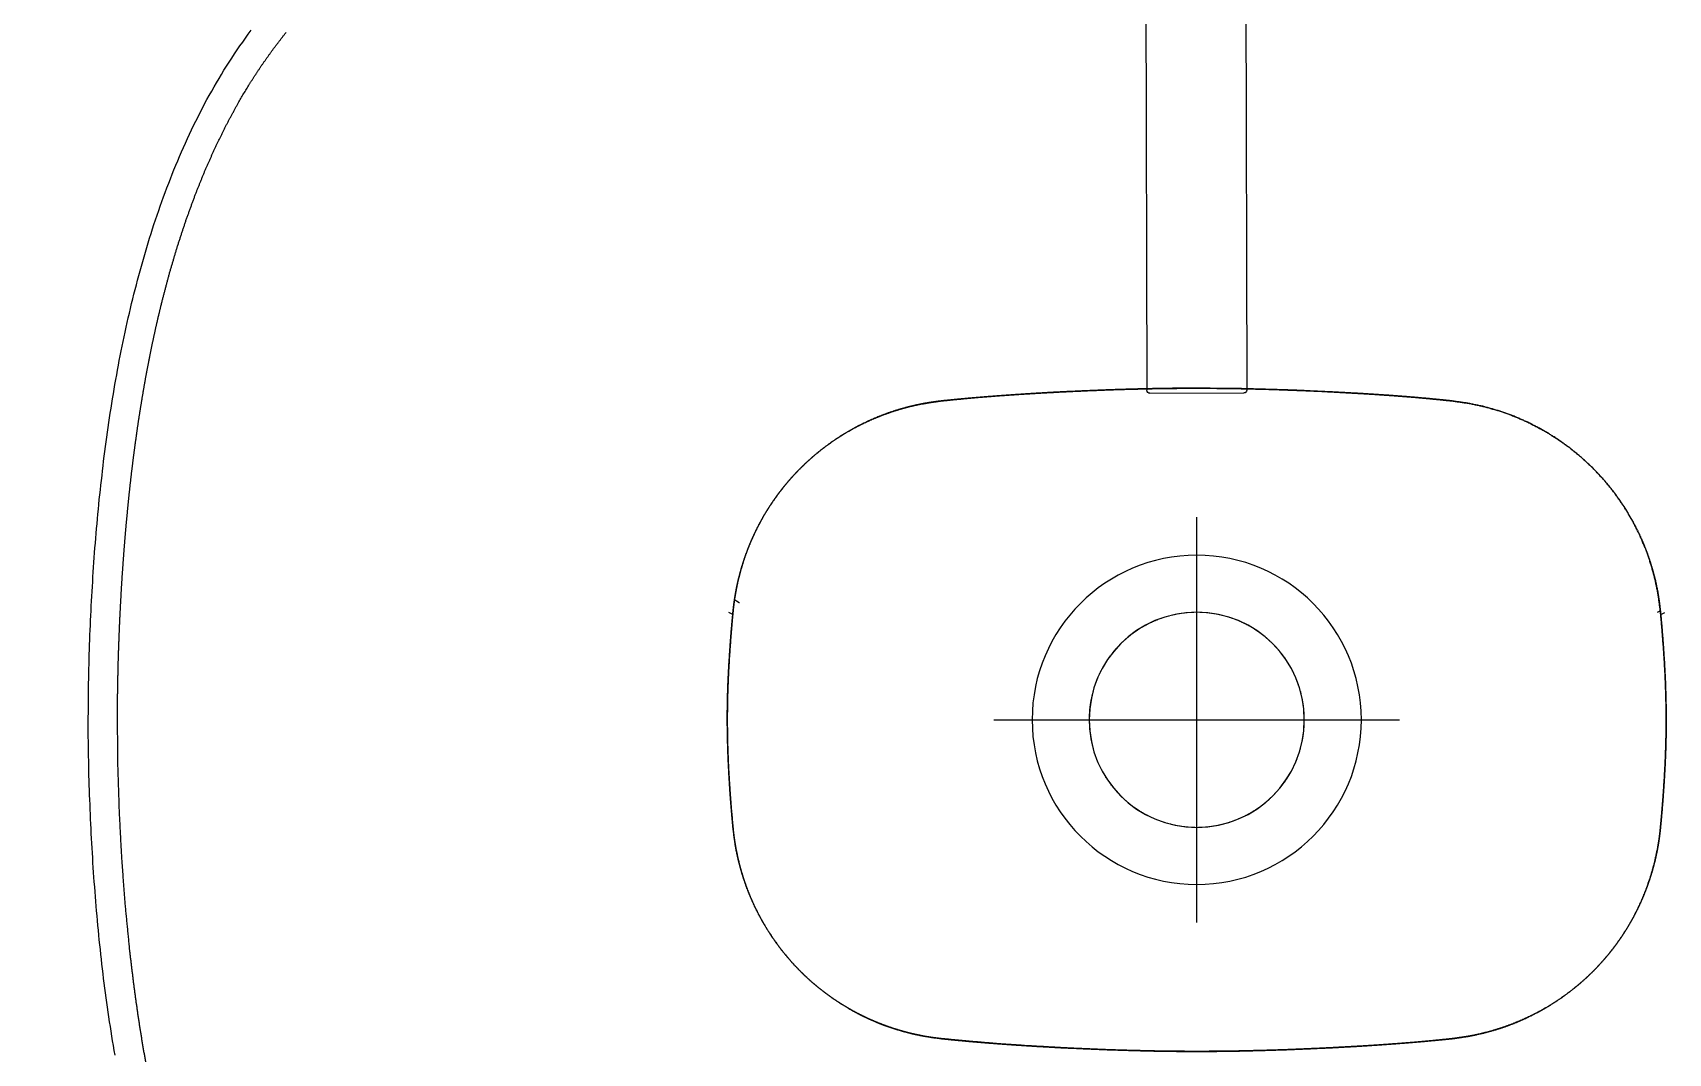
# Model space of a CAD drawing. Header units: millimetres. Extents: x 694231 to 734331, y 4486031 to 4541543.
# Drawn here: x 723731.42 to 723765, y 4496013.14 to 4496034.09 of the extents above; entities that cross this region are included whole.
import ezdxf

# ---------------------------------------------------------------- set-up
doc = ezdxf.new("R2010")
doc.units = ezdxf.units.MM
doc.set_wipeout_variables(frame=1)
doc.layers.add('Deko_Ahsap02', color=251, linetype='Continuous')
doc.layers.add('Piu_Vitrifiye', color=143, linetype='Continuous')

# ---------------------------------------------------------------- blocks, each defined once
blk = doc.blocks.new('ebeveynlavabo')
at = {"layer": 'Piu_Vitrifiye'}
for p, q in [((8224.12, 546.571), (8224.103, 546.469)), ((8224.138, 546.673), (8224.12, 546.571)), ((8224.156, 546.775), (8224.138, 546.673)), ((8224.072, 546.264), (8224.056, 546.162)), ((8224.087, 546.367), (8224.072, 546.264)), ((8224.103, 546.469), (8224.087, 546.367)), ((8224.009, 545.855), (8223.994, 545.752)), ((8224.025, 545.957), (8224.009, 545.855)), ((8224.04, 546.06), (8224.025, 545.957)), ((8224.056, 546.162), (8224.04, 546.06)), ((8223.967, 545.547), (8223.953, 545.444)), ((8223.98, 545.649), (8223.967, 545.547)), ((8223.994, 545.752), (8223.98, 545.649)), ((8223.913, 545.136), (8223.9, 545.033)), ((8223.927, 545.238), (8223.913, 545.136)), ((8223.94, 545.341), (8223.927, 545.238)), ((8223.953, 545.444), (8223.94, 545.341)), ((8223.877, 544.827), (8223.866, 544.724)), ((8223.889, 544.93), (8223.877, 544.827)), ((8223.9, 545.033), (8223.889, 544.93)), ((8223.843, 544.518), (8223.831, 544.415)), ((8223.854, 544.621), (8223.843, 544.518)), ((8223.866, 544.724), (8223.854, 544.621)), ((8223.801, 544.106), (8223.791, 544.003)), ((8223.81, 544.209), (8223.801, 544.106)), ((8223.82, 544.312), (8223.81, 544.209)), ((8223.831, 544.415), (8223.82, 544.312)), ((8223.772, 543.796), (8223.763, 543.693)), ((8223.782, 543.899), (8223.772, 543.796)), ((8223.791, 544.003), (8223.782, 543.899)), ((8223.737, 543.383), (8223.729, 543.28)), ((8223.745, 543.487), (8223.737, 543.383)), ((8223.753, 543.59), (8223.745, 543.487)), ((8223.763, 543.693), (8223.753, 543.59)), ((8223.713, 543.073), (8223.705, 542.97)), ((8223.721, 543.177), (8223.713, 543.073)), ((8223.729, 543.28), (8223.721, 543.177)), ((8223.691, 542.763), (8223.685, 542.66)), ((8223.698, 542.867), (8223.691, 542.763)), ((8223.705, 542.97), (8223.698, 542.867)), ((8223.667, 542.35), (8223.661, 542.246)), ((8223.673, 542.453), (8223.667, 542.35)), ((8223.679, 542.556), (8223.673, 542.453)), ((8223.685, 542.66), (8223.679, 542.556)), ((8223.649, 542.039), (8223.643, 541.936)), ((8223.655, 542.143), (8223.649, 542.039)), ((8223.661, 542.246), (8223.655, 542.143)), ((8223.629, 541.625), (8223.625, 541.522)), ((8223.633, 541.729), (8223.629, 541.625)), ((8223.637, 541.832), (8223.633, 541.729)), ((8223.643, 541.936), (8223.637, 541.832)), ((8223.617, 541.315), (8223.613, 541.211)), ((8223.621, 541.418), (8223.617, 541.315)), ((8223.625, 541.522), (8223.621, 541.418)), ((8223.605, 541.004), (8223.601, 540.9)), ((8223.609, 541.108), (8223.605, 541.004)), ((8223.613, 541.211), (8223.609, 541.108)), ((8223.596, 540.59), (8223.594, 540.486)), ((8223.597, 540.693), (8223.596, 540.59)), ((8223.599, 540.797), (8223.597, 540.693)), ((8223.601, 540.9), (8223.599, 540.797)), ((8223.59, 540.279), (8223.588, 540.175)), ((8223.592, 540.382), (8223.59, 540.279)), ((8223.594, 540.486), (8223.592, 540.382)), ((8223.585, 539.968), (8223.584, 539.864)), ((8223.587, 540.072), (8223.585, 539.968)), ((8223.588, 540.175), (8223.587, 540.072)), ((8223.584, 539.864), (8223.584, 539.761)), ((8223.584, 539.761), (8223.585, 539.657)), ((8223.585, 539.657), (8223.585, 539.554)), ((8223.585, 539.554), (8223.586, 539.45)), ((8223.586, 539.45), (8223.586, 539.346)), ((8223.586, 539.346), (8223.587, 539.243)), ((8223.587, 539.243), (8223.587, 539.139)), ((8223.587, 539.139), (8223.587, 539.036)), ((8223.587, 539.036), (8223.588, 538.932)), ((8223.588, 538.932), (8223.59, 538.828)), ((8223.59, 538.828), (8223.593, 538.725)), ((8223.593, 538.725), (8223.595, 538.621)), ((8223.595, 538.621), (8223.598, 538.518)), ((8223.598, 538.518), (8223.601, 538.414)), ((8223.601, 538.414), (8223.603, 538.31)), ((8223.603, 538.31), (8223.606, 538.207)), ((8223.606, 538.207), (8223.609, 538.103)), ((8223.609, 538.103), (8223.611, 538)), ((8223.611, 538), (8223.615, 537.896)), ((8223.615, 537.896), (8223.619, 537.793)), ((8223.619, 537.793), (8223.624, 537.689)), ((8223.624, 537.689), (8223.629, 537.586)), ((8223.629, 537.586), (8223.634, 537.482)), ((8223.634, 537.482), (8223.639, 537.379)), ((8223.639, 537.379), (8223.643, 537.275)), ((8223.643, 537.275), (8223.648, 537.172)), ((8223.648, 537.172), (8223.653, 537.068)), ((8237.363, 537.352), (8237.275, 537.31)), ((8257.133, 537.308), (8257.191, 537.278)), ((8257.2, 537.352), (8257.287, 537.31)), ((8223.653, 537.068), (8223.658, 536.965)), ((8223.658, 536.965), (8223.664, 536.861)), ((8223.664, 536.861), (8223.671, 536.758)), ((8223.671, 536.758), (8223.678, 536.654)), ((8223.678, 536.654), (8223.685, 536.551)), ((8223.685, 536.551), (8223.692, 536.448)), ((8223.692, 536.448), (8223.698, 536.344)), ((8223.698, 536.344), (8223.705, 536.241)), ((8223.705, 536.241), (8223.712, 536.137)), ((8223.712, 536.137), (8223.719, 536.034)), ((8223.719, 536.034), (8223.727, 535.931)), ((8223.727, 535.931), (8223.736, 535.827)), ((8223.736, 535.827), (8223.745, 535.724)), ((8223.745, 535.724), (8223.754, 535.621)), ((8223.754, 535.621), (8223.763, 535.518)), ((8223.763, 535.518), (8223.772, 535.415)), ((8223.772, 535.415), (8223.781, 535.311)), ((8223.781, 535.311), (8223.791, 535.208)), ((8223.791, 535.208), (8223.8, 535.105)), ((8223.8, 535.105), (8223.809, 535.002)), ((8223.809, 535.002), (8223.82, 534.899)), ((8223.82, 534.899), (8223.831, 534.796)), ((8223.831, 534.796), (8223.843, 534.693)), ((8223.843, 534.693), (8223.855, 534.59)), ((8223.855, 534.59), (8223.866, 534.487)), ((8223.866, 534.487), (8223.878, 534.384)), ((8223.878, 534.384), (8223.89, 534.281)), ((8223.89, 534.281), (8223.901, 534.178)), ((8223.901, 534.178), (8223.913, 534.075)), ((8223.913, 534.075), (8223.925, 533.972)), ((8223.925, 533.972), (8223.939, 533.869)), ((8223.939, 533.869), (8223.953, 533.767)), ((8223.953, 533.767), (8223.967, 533.664)), ((8223.967, 533.664), (8223.981, 533.561)), ((8223.981, 533.561), (8223.995, 533.459)), ((8223.995, 533.459), (8224.009, 533.356)), ((8224.009, 533.356), (8224.023, 533.253)), ((8224.023, 533.253), (8224.039, 533.151)), ((8224.039, 533.151), (8224.055, 533.049)), ((8224.055, 533.049), (8224.072, 532.946)), ((8224.072, 532.946), (8224.088, 532.844)), ((8224.088, 532.844), (8224.104, 532.742)), ((8224.104, 532.742), (8224.12, 532.639)), ((8224.12, 532.639), (8224.136, 532.537)), ((8224.136, 532.537), (8224.155, 532.435)), ((8224.155, 532.435), (8224.174, 532.333)), ((8224.174, 532.333), (8224.192, 532.231)), ((8224.192, 532.231), (8224.211, 532.129)), ((8224.211, 532.129), (8224.23, 532.027)), ((8224.23, 532.027), (8224.248, 531.926)), ((8224.248, 531.926), (8224.267, 531.824)), ((8224.267, 531.824), (8224.288, 531.722)), ((8224.288, 531.722), (8224.309, 531.621)), ((8224.309, 531.621), (8224.331, 531.519)), ((8224.331, 531.519), (8224.352, 531.418)), ((8224.352, 531.418), (8224.373, 531.317)), ((8224.373, 531.317), (8224.395, 531.215)), ((8224.395, 531.215), (8224.416, 531.114)), ((8224.416, 531.114), (8224.439, 531.013)), ((8224.439, 531.013), (8224.463, 530.912)), ((8224.463, 530.912), (8224.487, 530.811)), ((8224.487, 530.811), (8224.511, 530.71)), ((8224.511, 530.71), (8224.535, 530.609)), ((8224.535, 530.609), (8224.559, 530.509)), ((8224.559, 530.509), (8224.585, 530.409)), ((8224.585, 530.409), (8224.612, 530.308)), ((8224.612, 530.308), (8224.638, 530.208)), ((8224.638, 530.208), (8224.664, 530.108)), ((8224.664, 530.108), (8224.69, 530.008)), ((8224.69, 530.008), (8224.719, 529.908)), ((8224.719, 529.908), (8224.748, 529.808)), ((8224.748, 529.808), (8224.776, 529.709)), ((8224.776, 529.709), (8224.805, 529.609)), ((8224.805, 529.609), (8224.834, 529.51)), ((8224.834, 529.51), (8224.864, 529.411)), ((8224.864, 529.411), (8224.895, 529.312)), ((8224.895, 529.312), (8224.927, 529.213)), ((8224.927, 529.213), (8224.958, 529.114)), ((8224.958, 529.114), (8224.989, 529.016)), ((8224.989, 529.016), (8225.021, 528.917)), ((8225.021, 528.917), (8225.055, 528.819)), ((8225.055, 528.819), (8225.089, 528.721)), ((8225.089, 528.721), (8225.124, 528.624)), ((8225.124, 528.624), (8225.158, 528.526)), ((8225.158, 528.526), (8225.192, 528.428)), ((8225.192, 528.428), (8225.228, 528.331)), ((8225.228, 528.331), (8225.266, 528.234)), ((8225.266, 528.234), (8225.303, 528.137)), ((8225.303, 528.137), (8225.34, 528.041)), ((8225.34, 528.041), (8225.377, 527.944)), ((8225.377, 527.944), (8225.416, 527.848)), ((8225.416, 527.848), (8225.456, 527.752)), ((8225.456, 527.752), (8225.496, 527.657)), ((8225.496, 527.657), (8225.536, 527.562)), ((8225.536, 527.562), (8225.577, 527.466)), ((8225.577, 527.466), (8225.618, 527.371)), ((8225.618, 527.371), (8225.661, 527.277)), ((8225.661, 527.277), (8225.705, 527.183)), ((8225.705, 527.183), (8225.749, 527.089)), ((8225.749, 527.089), (8225.793, 526.995)), ((8225.793, 526.995), (8225.836, 526.901)), ((8225.836, 526.901), (8225.883, 526.809)), ((8225.883, 526.809), (8225.93, 526.716)), ((8225.93, 526.716), (8225.977, 526.624)), ((8225.977, 526.624), (8226.024, 526.532)), ((8226.024, 526.532), (8226.072, 526.44)), ((8226.072, 526.44), (8226.122, 526.349)), ((8226.122, 526.349), (8226.172, 526.258)), ((8226.172, 526.258), (8226.222, 526.168)), ((8226.222, 526.168), (8226.273, 526.077)), ((8226.273, 526.077), (8226.326, 525.988)), ((8226.326, 525.988), (8226.379, 525.899)), ((8226.379, 525.899), (8226.432, 525.81)), ((8226.432, 525.81), (8226.485, 525.721)), ((8226.485, 525.721), (8226.541, 525.634)), ((8226.541, 525.634), (8226.597, 525.547)), ((8226.597, 525.547), (8226.653, 525.46)), ((8226.653, 525.46), (8226.709, 525.373)), ((8226.709, 525.373), (8226.767, 525.287)), ((8226.767, 525.287), (8226.826, 525.202)), ((8226.826, 525.202), (8226.886, 525.117)), ((8226.886, 525.117), (8226.945, 525.032)), ((8226.945, 525.032), (8227.005, 524.947)), ((8227.005, 524.947), (8227.067, 524.865))]:
    blk.add_line(p, q, dxfattribs=at)
at = {"layer": 'Piu_Vitrifiye', "ltscale": 2}
for p, q in [((8247.284, 543.941), (8247.284, 535.271)), ((8242.946, 539.606), (8251.616, 539.606))]:
    blk.add_line(p, q, dxfattribs=at)
at = {"layer": 'Piu_Vitrifiye', "color": 155, "linetype": 'Continuous', "lineweight": 18}
blk.add_line((8247.281, 535.937), (8247.281, 536.106), dxfattribs=at)
at = {"layer": 'Piu_Vitrifiye'}
for radius in [3.519, 2.3]:
    blk.add_circle((8247.281, 539.606), radius, dxfattribs=at)
at = {"layer": 'Piu_Vitrifiye', "color": 155, "linetype": 'Continuous', "lineweight": 18}
for start, end in [(90, 180), (0, 90)]:
    blk.add_arc((8247.281, 539.606), 2.3, start, end, dxfattribs=at)
at = {"layer": 'Piu_Vitrifiye'}
for points in [[(8224.878, 547.268), (8224.756, 546.596)], [(8224.756, 546.596), (8224.649, 545.921)], [(8243.056, 546.533), (8242.438, 546.48)], [(8242.709, 546.505), (8242.937, 546.523)], [(8242.937, 546.523), (8243.165, 546.54)], [(8243.638, 546.572), (8243.056, 546.533)], [(8243.165, 546.54), (8243.394, 546.556)], [(8243.394, 546.556), (8243.622, 546.571)], [(8243.622, 546.571), (8243.921, 546.59)], [(8244.221, 546.606), (8243.638, 546.572)], [(8243.921, 546.59), (8244.221, 546.606)], [(8244.607, 546.626), (8244.221, 546.606)], [(8244.221, 546.606), (8244.378, 546.615)], [(8244.378, 546.615), (8244.536, 546.622)], [(8244.536, 546.622), (8244.993, 546.643)], [(8244.994, 546.643), (8244.607, 546.626)], [(8244.993, 546.643), (8245.45, 546.661)], [(8245.378, 546.659), (8244.994, 546.643)], [(8245.762, 546.671), (8245.378, 546.659)], [(8245.45, 546.661), (8245.908, 546.675)], [(8246.521, 546.689), (8245.762, 546.671)], [(8245.908, 546.675), (8246.365, 546.686)], [(8246.365, 546.686), (8246.823, 546.693)], [(8247.28, 546.695), (8246.521, 546.689)], [(8246.823, 546.693), (8247.28, 546.695)], [(8247.281, 546.695), (8247.28, 546.695)], [(8247.28, 546.695), (8247.282, 546.695)], [(8247.283, 546.695), (8247.281, 546.695)], [(8247.282, 546.695), (8247.74, 546.693)], [(8248.041, 546.689), (8247.283, 546.695)], [(8247.74, 546.693), (8248.197, 546.686)], [(8248.8, 546.671), (8248.041, 546.689)], [(8248.197, 546.686), (8248.655, 546.675)], [(8248.655, 546.675), (8249.112, 546.661)], [(8249.184, 546.659), (8248.8, 546.671)], [(8249.112, 546.661), (8249.569, 546.643)], [(8249.568, 546.643), (8249.184, 546.659)], [(8249.955, 546.626), (8249.568, 546.643)], [(8249.569, 546.643), (8250.027, 546.622)], [(8250.341, 546.606), (8249.955, 546.626)], [(8250.027, 546.622), (8250.184, 546.615)], [(8250.184, 546.615), (8250.341, 546.606)], [(8250.341, 546.606), (8250.641, 546.59)], [(8250.568, 546.594), (8250.341, 546.606)], [(8250.794, 546.581), (8250.568, 546.594)], [(8250.641, 546.59), (8250.94, 546.571)], [(8251.027, 546.567), (8250.794, 546.581)], [(8250.94, 546.571), (8251.169, 546.556)], [(8251.259, 546.551), (8251.027, 546.567)], [(8251.169, 546.556), (8251.397, 546.54)], [(8251.499, 546.534), (8251.259, 546.551)], [(8251.397, 546.54), (8251.625, 546.523)], [(8251.738, 546.516), (8251.499, 546.534)], [(8251.625, 546.523), (8251.853, 546.505)], [(8251.985, 546.496), (8251.738, 546.516)], [(8240.705, 546.173), (8240.598, 546.134)], [(8240.651, 546.154), (8240.821, 546.211)], [(8240.813, 546.209), (8240.705, 546.173)], [(8240.922, 546.242), (8240.813, 546.209)], [(8240.821, 546.211), (8240.992, 546.263)], [(8241.031, 546.274), (8240.922, 546.242)], [(8240.992, 546.263), (8241.196, 546.316)], [(8241.142, 546.302), (8241.031, 546.274)], [(8241.253, 546.329), (8241.142, 546.302)], [(8241.196, 546.316), (8241.403, 546.36)], [(8241.365, 546.352), (8241.253, 546.329)], [(8241.478, 546.374), (8241.365, 546.352)], [(8241.403, 546.36), (8241.611, 546.394)], [(8241.591, 546.392), (8241.478, 546.374)], [(8241.705, 546.408), (8241.591, 546.392)], [(8241.611, 546.394), (8241.82, 546.422)], [(8241.82, 546.422), (8241.705, 546.408)], [(8242.438, 546.48), (8241.82, 546.422)], [(8241.82, 546.422), (8241.866, 546.427)], [(8241.866, 546.427), (8241.912, 546.431)], [(8241.912, 546.431), (8241.969, 546.437)], [(8241.969, 546.437), (8242.026, 546.443)], [(8242.026, 546.443), (8242.14, 546.454)], [(8242.14, 546.454), (8242.253, 546.465)], [(8242.253, 546.465), (8242.481, 546.486)], [(8242.481, 546.486), (8242.709, 546.505)], [(8251.853, 546.505), (8252.081, 546.486)], [(8252.232, 546.473), (8251.985, 546.496)], [(8252.081, 546.486), (8252.309, 546.465)], [(8252.487, 546.448), (8252.232, 546.473)], [(8252.309, 546.465), (8252.423, 546.454)], [(8252.423, 546.454), (8252.536, 546.443)], [(8252.743, 546.422), (8252.487, 546.448)], [(8252.536, 546.443), (8252.593, 546.437)], [(8252.593, 546.437), (8252.65, 546.431)], [(8252.65, 546.431), (8252.696, 546.427)], [(8252.696, 546.427), (8252.743, 546.422)], [(8252.743, 546.422), (8252.764, 546.419)], [(8252.961, 546.391), (8252.743, 546.422)], [(8252.764, 546.419), (8252.792, 546.416)], [(8252.792, 546.416), (8252.821, 546.413)], [(8252.821, 546.413), (8253.103, 546.37)], [(8253.177, 546.355), (8252.961, 546.391)], [(8253.103, 546.37), (8253.383, 546.311)], [(8253.391, 546.308), (8253.177, 546.355)], [(8253.383, 546.311), (8253.659, 546.237)], [(8253.601, 546.252), (8253.391, 546.308)], [(8253.808, 546.187), (8253.601, 546.252)], [(8253.659, 546.237), (8253.877, 546.166)], [(8254.012, 546.114), (8253.808, 546.187)], [(8224.649, 545.921), (8224.556, 545.244)], [(8239.832, 545.772), (8239.925, 545.825)], [(8239.981, 545.855), (8239.883, 545.801)], [(8239.925, 545.825), (8240.02, 545.876)], [(8240.081, 545.907), (8239.981, 545.855)], [(8240.02, 545.876), (8240.115, 545.925)], [(8240.182, 545.957), (8240.081, 545.907)], [(8240.115, 545.925), (8240.212, 545.972)], [(8240.284, 546.005), (8240.182, 545.957)], [(8240.212, 545.972), (8240.321, 546.021)], [(8240.388, 546.05), (8240.284, 546.005)], [(8240.321, 546.021), (8240.431, 546.068)], [(8240.493, 546.093), (8240.388, 546.05)], [(8240.431, 546.068), (8240.485, 546.091)], [(8240.485, 546.091), (8240.54, 546.112)], [(8240.598, 546.134), (8240.493, 546.093)], [(8240.54, 546.112), (8240.595, 546.133)], [(8240.595, 546.133), (8240.651, 546.154)], [(8253.877, 546.166), (8254.091, 546.085)], [(8254.211, 546.032), (8254.012, 546.114)], [(8254.091, 546.085), (8254.301, 545.994)], [(8254.406, 545.942), (8254.211, 546.032)], [(8254.301, 545.994), (8254.507, 545.894)], [(8254.596, 545.845), (8254.406, 545.942)], [(8254.507, 545.894), (8254.707, 545.785)], [(8254.781, 545.74), (8254.596, 545.845)], [(8239.244, 545.371), (8239.471, 545.541)], [(8239.412, 545.498), (8239.322, 545.432)], [(8239.503, 545.563), (8239.412, 545.498)], [(8239.471, 545.541), (8239.649, 545.66)], [(8239.596, 545.625), (8239.503, 545.563)], [(8239.69, 545.686), (8239.596, 545.625)], [(8239.649, 545.66), (8239.832, 545.772)], [(8239.786, 545.744), (8239.69, 545.686)], [(8239.883, 545.801), (8239.786, 545.744)], [(8254.707, 545.785), (8254.903, 545.666)], [(8254.96, 545.628), (8254.781, 545.74)], [(8254.903, 545.666), (8255.093, 545.539)], [(8255.135, 545.508), (8254.96, 545.628)], [(8255.093, 545.539), (8255.277, 545.403)], [(8255.303, 545.382), (8255.135, 545.508)], [(8224.556, 545.244), (8224.475, 544.566)], [(8238.819, 544.994), (8239.026, 545.189)], [(8238.98, 545.147), (8238.899, 545.072)], [(8239.063, 545.221), (8238.98, 545.147)], [(8239.026, 545.189), (8239.244, 545.371)], [(8239.148, 545.293), (8239.063, 545.221)], [(8239.234, 545.363), (8239.148, 545.293)], [(8239.322, 545.432), (8239.234, 545.363)], [(8255.277, 545.403), (8255.455, 545.259)], [(8255.465, 545.25), (8255.303, 545.382)], [(8255.455, 545.259), (8255.626, 545.107)], [(8255.621, 545.111), (8255.465, 545.25)], [(8238.435, 544.565), (8238.621, 544.785)], [(8238.669, 544.838), (8238.525, 544.675)], [(8238.621, 544.785), (8238.819, 544.994)], [(8238.819, 544.994), (8238.669, 544.838)], [(8238.899, 545.072), (8238.819, 544.994)], [(8255.771, 544.967), (8255.621, 545.111)], [(8255.626, 545.107), (8255.79, 544.947)], [(8255.849, 544.885), (8255.771, 544.967)], [(8255.79, 544.947), (8255.946, 544.78)], [(8255.926, 544.802), (8255.849, 544.885)], [(8256.001, 544.717), (8255.926, 544.802)], [(8255.946, 544.78), (8256.094, 544.606)], [(8224.475, 544.566), (8224.378, 543.577)], [(8238.389, 544.506), (8238.26, 544.332)], [(8238.261, 544.334), (8238.435, 544.565)], [(8238.525, 544.675), (8238.389, 544.506)], [(8256.074, 544.631), (8256.001, 544.717)], [(8256.145, 544.542), (8256.074, 544.631)], [(8256.094, 544.606), (8256.235, 544.425)], [(8256.214, 544.452), (8256.145, 544.542)], [(8256.281, 544.36), (8256.214, 544.452)], [(8256.235, 544.425), (8256.367, 544.238)], [(8237.956, 543.845), (8238.102, 544.094)], [(8238.139, 544.152), (8238.026, 543.967)], [(8238.102, 544.094), (8238.261, 544.334)], [(8238.26, 544.332), (8238.139, 544.152)], [(8256.346, 544.267), (8256.281, 544.36)], [(8256.409, 544.173), (8256.346, 544.267)], [(8256.367, 544.238), (8256.49, 544.046)], [(8256.47, 544.076), (8256.409, 544.173)], [(8256.529, 543.979), (8256.47, 544.076)], [(8237.921, 543.778), (8237.824, 543.584)], [(8237.826, 543.588), (8237.956, 543.845)], [(8238.026, 543.967), (8237.921, 543.778)], [(8256.49, 544.046), (8256.604, 543.847)], [(8256.585, 543.88), (8256.529, 543.979)], [(8256.639, 543.779), (8256.585, 543.88)], [(8256.604, 543.847), (8256.709, 543.644)], [(8256.691, 543.678), (8256.639, 543.779)], [(8224.378, 543.577), (8224.303, 542.586)], [(8237.736, 543.386), (8237.656, 543.185)], [(8237.658, 543.188), (8237.737, 543.39)], [(8237.824, 543.584), (8237.736, 543.386)], [(8237.737, 543.39), (8237.826, 543.588)], [(8256.741, 543.575), (8256.691, 543.678)], [(8256.709, 543.644), (8256.805, 543.436)], [(8256.788, 543.471), (8256.741, 543.575)], [(8256.833, 543.366), (8256.788, 543.471)], [(8256.805, 543.436), (8256.891, 543.224)], [(8237.656, 543.185), (8237.586, 542.98)], [(8237.587, 542.983), (8237.658, 543.188)], [(8256.875, 543.26), (8256.833, 543.366)], [(8256.916, 543.153), (8256.875, 543.26)], [(8256.891, 543.224), (8256.991, 542.936)], [(8256.953, 543.045), (8256.916, 543.153)], [(8256.989, 542.936), (8256.953, 543.045)], [(8237.524, 542.773), (8237.471, 542.563)], [(8237.472, 542.565), (8237.525, 542.776)], [(8237.586, 542.98), (8237.524, 542.773)], [(8237.525, 542.776), (8237.587, 542.983)], [(8257.022, 542.826), (8256.989, 542.936)], [(8256.991, 542.936), (8257.072, 542.642)], [(8257.052, 542.715), (8257.022, 542.826)], [(8257.08, 542.604), (8257.052, 542.715)], [(8224.303, 542.586), (8224.251, 541.594)], [(8237.427, 542.351), (8237.395, 542.138)], [(8237.418, 542.299), (8237.428, 542.353)], [(8237.471, 542.563), (8237.427, 542.351)], [(8237.428, 542.353), (8237.472, 542.565)], [(8257.072, 542.642), (8257.136, 542.344)], [(8257.105, 542.492), (8257.08, 542.604)], [(8257.128, 542.379), (8257.105, 542.492)], [(8257.149, 542.266), (8257.128, 542.379)], [(8257.136, 542.344), (8257.155, 542.231)], [(8237.395, 542.138), (8237.368, 541.923)], [(8237.368, 541.923), (8237.373, 541.977)], [(8237.373, 541.977), (8237.379, 542.031)], [(8237.379, 542.031), (8237.386, 542.085)], [(8237.386, 542.085), (8237.393, 542.139)], [(8237.393, 542.139), (8237.401, 542.192)], [(8237.401, 542.192), (8237.409, 542.246)], [(8237.409, 542.246), (8237.418, 542.299)], [(8257.166, 542.152), (8257.149, 542.266)], [(8257.155, 542.231), (8257.172, 542.118)], [(8257.181, 542.038), (8257.166, 542.152)], [(8257.172, 542.118), (8257.179, 542.061)], [(8257.179, 542.061), (8257.186, 542.004)], [(8257.194, 541.923), (8257.181, 542.038)], [(8257.186, 542.004), (8257.19, 541.964)], [(8237.333, 541.539), (8237.368, 541.923)], [(8237.35, 541.73), (8237.334, 541.538)], [(8237.368, 541.923), (8237.35, 541.73)], [(8257.19, 541.964), (8257.194, 541.923)], [(8257.194, 541.923), (8257.196, 541.907)], [(8257.213, 541.723), (8257.194, 541.923)], [(8257.196, 541.907), (8257.197, 541.89)], [(8257.197, 541.89), (8257.208, 541.776)], [(8257.208, 541.776), (8257.218, 541.662)], [(8257.23, 541.524), (8257.213, 541.723)], [(8257.218, 541.662), (8257.228, 541.548)], [(8224.251, 541.594), (8224.219, 540.601)], [(8237.304, 541.154), (8237.333, 541.539)], [(8237.318, 541.346), (8237.304, 541.154)], [(8237.334, 541.538), (8237.318, 541.346)], [(8257.228, 541.548), (8257.237, 541.434)], [(8257.245, 541.339), (8257.23, 541.524)], [(8257.237, 541.434), (8257.248, 541.294)], [(8257.258, 541.154), (8257.245, 541.339)], [(8257.248, 541.294), (8257.258, 541.154)], [(8237.304, 541.154), (8237.281, 540.781)], [(8237.283, 540.838), (8237.304, 541.154)], [(8257.258, 541.154), (8257.279, 540.838)], [(8257.271, 540.971), (8257.258, 541.154)], [(8257.282, 540.787), (8257.271, 540.971)], [(8224.219, 540.601), (8224.209, 539.608)], [(8237.281, 540.781), (8237.262, 540.408)], [(8237.266, 540.521), (8237.283, 540.838)], [(8257.279, 540.838), (8257.296, 540.521)], [(8257.292, 540.597), (8257.282, 540.787)], [(8257.301, 540.407), (8257.292, 540.597)], [(8237.25, 540.064), (8237.266, 540.521)], [(8237.262, 540.408), (8237.25, 540.007)], [(8257.296, 540.521), (8257.312, 540.064)], [(8257.308, 540.21), (8257.301, 540.407)], [(8237.244, 539.606), (8237.25, 540.064)], [(8237.25, 540.007), (8237.244, 539.606)], [(8257.313, 540.013), (8257.308, 540.21)], [(8257.312, 540.064), (8257.318, 539.606)], [(8257.316, 539.81), (8257.313, 540.013)], [(8224.209, 539.608), (8224.209, 539.606)], [(8224.209, 539.606), (8224.21, 539.339)], [(8237.244, 539.606), (8237.246, 539.402)], [(8237.25, 539.148), (8237.244, 539.606)], [(8257.318, 539.606), (8257.312, 539.148)], [(8257.312, 539.205), (8257.318, 539.606)], [(8257.318, 539.606), (8257.316, 539.81)], [(8224.21, 539.339), (8224.212, 539.073)], [(8237.246, 539.402), (8237.249, 539.199)], [(8237.249, 539.199), (8237.254, 539.002)], [(8257.301, 538.804), (8257.312, 539.205)], [(8224.212, 539.073), (8224.216, 538.81)], [(8237.266, 538.691), (8237.25, 539.148)], [(8237.254, 539.002), (8237.261, 538.805)], [(8257.312, 539.148), (8257.296, 538.691)], [(8224.216, 538.81), (8224.222, 538.548)], [(8224.222, 538.548), (8224.228, 538.29)], [(8237.261, 538.805), (8237.27, 538.615)], [(8237.292, 538.234), (8237.266, 538.691)], [(8237.27, 538.615), (8237.28, 538.425)], [(8257.296, 538.691), (8257.279, 538.374)], [(8257.282, 538.431), (8257.301, 538.804)], [(8224.228, 538.29), (8224.237, 538.032)], [(8237.28, 538.425), (8237.292, 538.242)], [(8237.292, 538.242), (8237.304, 538.058)], [(8237.325, 537.778), (8237.292, 538.234)], [(8257.258, 538.058), (8257.282, 538.431)], [(8257.279, 538.374), (8257.258, 538.058)], [(8224.237, 538.032), (8224.246, 537.778)], [(8224.246, 537.778), (8224.257, 537.525)], [(8237.304, 538.058), (8237.318, 537.873)], [(8237.318, 537.873), (8237.332, 537.688)], [(8237.335, 537.664), (8237.325, 537.778)], [(8257.258, 538.058), (8257.229, 537.673)], [(8257.229, 537.674), (8257.244, 537.866)], [(8257.244, 537.866), (8257.258, 538.058)], [(8224.257, 537.525), (8224.269, 537.275)], [(8237.332, 537.688), (8237.35, 537.489)], [(8237.344, 537.55), (8237.335, 537.664)], [(8237.354, 537.436), (8237.344, 537.55)], [(8237.35, 537.489), (8237.368, 537.289)], [(8237.365, 537.322), (8237.354, 537.436)], [(8257.229, 537.673), (8257.194, 537.289)], [(8257.194, 537.289), (8257.212, 537.482)], [(8257.212, 537.482), (8257.229, 537.674)], [(8224.269, 537.275), (8224.282, 537.026)], [(8237.37, 537.265), (8237.365, 537.322)], [(8237.368, 537.289), (8237.381, 537.175)], [(8237.376, 537.208), (8237.37, 537.265)], [(8237.383, 537.151), (8237.376, 537.208)], [(8237.381, 537.175), (8237.396, 537.06)], [(8237.39, 537.094), (8237.383, 537.151)], [(8237.407, 536.981), (8237.39, 537.094)], [(8237.504, 537.108), (8237.435, 537.064)], [(8257.194, 537.289), (8257.149, 536.949)], [(8257.168, 537.074), (8257.194, 537.289)], [(8224.282, 537.026), (8224.296, 536.782)], [(8224.296, 536.782), (8224.311, 536.537)], [(8237.396, 537.06), (8237.414, 536.947)], [(8237.426, 536.868), (8237.407, 536.981)], [(8237.435, 537.064), (8237.414, 537.05)], [(8237.414, 536.947), (8237.434, 536.833)], [(8237.472, 536.644), (8237.426, 536.868)], [(8237.434, 536.833), (8237.457, 536.721)], [(8257.149, 536.949), (8257.082, 536.613)], [(8257.092, 536.649), (8257.135, 536.861)], [(8257.135, 536.861), (8257.168, 537.074)], [(8224.311, 536.537), (8224.328, 536.297)], [(8237.457, 536.721), (8237.482, 536.609)], [(8237.529, 536.422), (8237.472, 536.644)], [(8237.482, 536.609), (8237.51, 536.498)], [(8237.51, 536.498), (8237.541, 536.387)], [(8237.595, 536.203), (8237.529, 536.422)], [(8237.541, 536.387), (8237.574, 536.277)], [(8256.976, 536.232), (8257.038, 536.439)], [(8257.082, 536.613), (8256.992, 536.283)], [(8257.038, 536.439), (8257.092, 536.649)], [(8224.328, 536.297), (8224.345, 536.056)], [(8224.345, 536.056), (8224.364, 535.821)], [(8237.574, 536.277), (8237.609, 536.168)], [(8237.671, 535.988), (8237.595, 536.203)], [(8237.609, 536.168), (8237.647, 536.06)], [(8237.647, 536.06), (8237.687, 535.953)], [(8256.826, 535.826), (8256.906, 536.027)], [(8256.992, 536.283), (8256.88, 535.959)], [(8256.906, 536.027), (8256.976, 536.232)], [(8224.364, 535.821), (8224.383, 535.585)], [(8237.757, 535.776), (8237.671, 535.988)], [(8237.687, 535.953), (8237.729, 535.847)], [(8237.729, 535.847), (8237.774, 535.742)], [(8237.853, 535.568), (8237.757, 535.776)], [(8237.774, 535.742), (8237.822, 535.638)], [(8256.738, 535.628), (8256.826, 535.826)], [(8256.88, 535.959), (8256.746, 535.644)], [(8224.383, 535.585), (8224.404, 535.354)], [(8224.404, 535.354), (8224.426, 535.122)], [(8237.822, 535.638), (8237.871, 535.535)], [(8237.958, 535.365), (8237.853, 535.568)], [(8237.871, 535.535), (8237.923, 535.433)], [(8237.923, 535.433), (8237.977, 535.333)], [(8238.072, 535.166), (8237.958, 535.365)], [(8237.977, 535.333), (8238.033, 535.234)], [(8256.59, 535.339), (8256.414, 535.045)], [(8256.536, 535.245), (8256.641, 535.434)], [(8256.746, 535.644), (8256.59, 535.339)], [(8256.641, 535.434), (8256.738, 535.628)], [(8224.426, 535.122), (8224.448, 534.896)], [(8238.033, 535.234), (8238.092, 535.136)], [(8238.196, 534.974), (8238.072, 535.166)], [(8238.092, 535.136), (8238.153, 535.04)], [(8238.153, 535.04), (8238.216, 534.945)], [(8256.414, 535.045), (8256.218, 534.764)], [(8256.302, 534.88), (8256.423, 535.06)], [(8256.423, 535.06), (8256.536, 535.245)], [(8224.448, 534.896), (8224.472, 534.669)], [(8224.472, 534.669), (8224.497, 534.447)], [(8238.328, 534.787), (8238.196, 534.974)], [(8238.216, 534.945), (8238.281, 534.852)], [(8238.281, 534.852), (8238.348, 534.76)], [(8238.468, 534.606), (8238.328, 534.787)], [(8238.348, 534.76), (8238.417, 534.67)], [(8238.417, 534.67), (8238.488, 534.582)], [(8256.218, 534.764), (8256.003, 534.497)], [(8256.037, 534.537), (8256.173, 534.706)], [(8256.173, 534.706), (8256.302, 534.88)], [(8224.497, 534.447), (8224.523, 534.225)], [(8238.616, 534.432), (8238.468, 534.606)], [(8238.488, 534.582), (8238.561, 534.495)], [(8238.561, 534.495), (8238.636, 534.41)], [(8238.773, 534.265), (8238.616, 534.432)], [(8238.636, 534.41), (8238.713, 534.327)], [(8238.713, 534.327), (8238.792, 534.245)], [(8255.743, 534.218), (8255.893, 534.374)], [(8256.003, 534.497), (8255.77, 534.245)], [(8255.893, 534.374), (8256.037, 534.537)], [(8224.523, 534.225), (8224.55, 534.007)], [(8224.55, 534.007), (8224.579, 533.79)], [(8238.936, 534.105), (8238.773, 534.265)], [(8238.792, 534.245), (8238.941, 534.101)], [(8239.107, 533.953), (8238.936, 534.105)], [(8238.941, 534.101), (8239.096, 533.962)], [(8239.096, 533.962), (8239.259, 533.83)], [(8239.285, 533.809), (8239.107, 533.953)], [(8255.24, 533.78), (8255.499, 533.991)], [(8255.521, 534.01), (8255.256, 533.792)], [(8255.499, 533.991), (8255.743, 534.218)], [(8255.77, 534.245), (8255.521, 534.01)], [(8224.579, 533.79), (8224.608, 533.577)], [(8239.259, 533.83), (8239.427, 533.704)], [(8239.469, 533.673), (8239.285, 533.809)], [(8239.427, 533.704), (8239.601, 533.585)], [(8239.659, 533.546), (8239.469, 533.673)], [(8239.601, 533.585), (8239.78, 533.472)], [(8254.68, 533.412), (8254.966, 533.587)], [(8254.977, 533.594), (8254.685, 533.414)], [(8254.966, 533.587), (8255.24, 533.78)], [(8255.256, 533.792), (8254.977, 533.594)], [(8224.608, 533.577), (8224.638, 533.364)], [(8224.638, 533.364), (8224.669, 533.155)], [(8239.855, 533.427), (8239.659, 533.546)], [(8239.78, 533.472), (8239.966, 533.367)], [(8240.056, 533.318), (8239.855, 533.427)], [(8239.966, 533.367), (8240.155, 533.27)], [(8240.262, 533.218), (8240.056, 533.318)], [(8240.155, 533.27), (8240.351, 533.18)], [(8254.382, 533.255), (8254.068, 533.118)], [(8254.07, 533.119), (8254.38, 533.255)], [(8254.38, 533.255), (8254.68, 533.412)], [(8254.685, 533.414), (8254.382, 533.255)], [(8224.669, 533.155), (8224.702, 532.947)], [(8224.702, 532.947), (8224.735, 532.743)], [(8240.472, 533.127), (8240.262, 533.218)], [(8240.351, 533.18), (8240.55, 533.099)], [(8240.686, 533.046), (8240.472, 533.127)], [(8240.55, 533.099), (8240.753, 533.025)], [(8240.903, 532.975), (8240.686, 533.046)], [(8240.753, 533.025), (8240.96, 532.96)], [(8241.124, 532.914), (8240.903, 532.975)], [(8240.96, 532.96), (8241.171, 532.904)], [(8241.347, 532.863), (8241.124, 532.914)], [(8241.171, 532.904), (8241.384, 532.857)], [(8253.416, 532.909), (8253.08, 532.839)], [(8253.084, 532.839), (8253.421, 532.91)], [(8253.745, 533.003), (8253.416, 532.909)], [(8253.421, 532.91), (8253.749, 533.003)], [(8254.068, 533.118), (8253.745, 533.003)], [(8253.749, 533.003), (8254.07, 533.119)], [(8224.735, 532.743), (8224.769, 532.54)], [(8224.769, 532.54), (8224.804, 532.341)], [(8241.543, 532.827), (8241.347, 532.863)], [(8241.384, 532.857), (8241.602, 532.821)], [(8241.742, 532.799), (8241.543, 532.827)], [(8241.602, 532.821), (8241.82, 532.79)], [(8241.77, 532.796), (8241.742, 532.799)], [(8241.798, 532.793), (8241.77, 532.796)], [(8241.855, 532.786), (8241.798, 532.793)], [(8241.82, 532.79), (8242.075, 532.764)], [(8241.912, 532.78), (8241.855, 532.786)], [(8241.969, 532.775), (8241.912, 532.78)], [(8242.026, 532.769), (8241.969, 532.775)], [(8242.14, 532.758), (8242.026, 532.769)], [(8242.075, 532.764), (8242.33, 532.739)], [(8242.254, 532.747), (8242.14, 532.758)], [(8242.481, 532.726), (8242.254, 532.747)], [(8242.33, 532.739), (8242.577, 532.716)], [(8242.709, 532.707), (8242.481, 532.726)], [(8242.577, 532.716), (8242.824, 532.696)], [(8242.937, 532.689), (8242.709, 532.707)], [(8242.824, 532.696), (8243.063, 532.678)], [(8243.166, 532.672), (8242.937, 532.689)], [(8243.063, 532.678), (8243.303, 532.661)], [(8243.394, 532.656), (8243.166, 532.672)], [(8243.303, 532.661), (8243.535, 532.645)], [(8243.622, 532.641), (8243.394, 532.656)], [(8243.535, 532.645), (8243.768, 532.631)], [(8243.85, 532.627), (8243.622, 532.641)], [(8243.768, 532.631), (8243.994, 532.618)], [(8244.079, 532.613), (8243.85, 532.627)], [(8243.994, 532.618), (8244.221, 532.606)], [(8244.307, 532.601), (8244.079, 532.613)], [(8244.221, 532.606), (8244.608, 532.586)], [(8244.536, 532.59), (8244.307, 532.601)], [(8244.993, 532.569), (8244.536, 532.59)], [(8244.608, 532.586), (8244.994, 532.569)], [(8245.45, 532.551), (8244.993, 532.569)], [(8244.994, 532.569), (8245.378, 532.553)], [(8245.378, 532.553), (8245.763, 532.541)], [(8245.908, 532.537), (8245.45, 532.551)], [(8245.763, 532.541), (8246.521, 532.523)], [(8246.365, 532.526), (8245.908, 532.537)], [(8248.041, 532.523), (8248.8, 532.541)], [(8249.322, 532.558), (8248.302, 532.528)], [(8248.8, 532.541), (8249.184, 532.554)], [(8249.184, 532.554), (8249.568, 532.569)], [(8250.341, 532.606), (8249.322, 532.558)], [(8249.568, 532.569), (8249.954, 532.585)], [(8249.954, 532.585), (8250.34, 532.606)], [(8250.34, 532.606), (8250.341, 532.606)], [(8250.343, 532.606), (8250.341, 532.606)], [(8250.341, 532.606), (8250.341, 532.606)], [(8250.341, 532.606), (8250.342, 532.606)], [(8250.342, 532.606), (8250.343, 532.606)], [(8250.343, 532.606), (8250.569, 532.619)], [(8250.344, 532.606), (8250.343, 532.606)], [(8250.627, 532.622), (8250.344, 532.606)], [(8250.569, 532.619), (8250.795, 532.631)], [(8250.91, 532.638), (8250.627, 532.622)], [(8250.795, 532.631), (8251.028, 532.645)], [(8251.204, 532.657), (8250.91, 532.638)], [(8251.028, 532.645), (8251.26, 532.661)], [(8251.497, 532.677), (8251.204, 532.657)], [(8251.26, 532.661), (8251.499, 532.678)], [(8251.803, 532.701), (8251.497, 532.677)], [(8251.499, 532.678), (8251.739, 532.696)], [(8251.739, 532.696), (8251.986, 532.716)], [(8252.107, 532.727), (8251.803, 532.701)], [(8251.986, 532.716), (8252.232, 532.739)], [(8252.265, 532.742), (8252.107, 532.727)], [(8252.232, 532.739), (8252.488, 532.764)], [(8252.422, 532.757), (8252.265, 532.742)], [(8252.502, 532.765), (8252.422, 532.757)], [(8252.488, 532.764), (8252.743, 532.79)], [(8252.581, 532.773), (8252.502, 532.765)], [(8252.661, 532.781), (8252.581, 532.773)], [(8252.741, 532.79), (8252.661, 532.781)], [(8253.08, 532.839), (8252.741, 532.79)], [(8252.743, 532.79), (8252.743, 532.79)], [(8252.743, 532.79), (8252.744, 532.79)], [(8252.744, 532.79), (8253.084, 532.839)], [(8224.804, 532.341), (8224.841, 532.142)], [(8246.823, 532.519), (8246.365, 532.526)], [(8246.521, 532.523), (8247.28, 532.517)], [(8247.281, 532.517), (8246.823, 532.519)], [(8247.28, 532.517), (8247.281, 532.517)], [(8248.302, 532.528), (8247.281, 532.517)], [(8247.281, 532.517), (8247.283, 532.517)], [(8247.283, 532.517), (8248.041, 532.523)], [(8224.841, 532.142), (8224.878, 531.948)], [(8224.878, 531.948), (8224.916, 531.754)], [(8224.916, 531.754), (8224.955, 531.564)], [(8224.955, 531.564), (8224.996, 531.375)], [(8224.996, 531.375), (8225.037, 531.19)], [(8225.037, 531.19), (8225.079, 531.006)], [(8225.079, 531.006), (8225.122, 530.826)], [(8225.122, 530.826), (8225.166, 530.646)], [(8225.166, 530.646), (8225.318, 530.069)], [(8225.318, 530.069), (8225.487, 529.497)], [(8225.487, 529.497), (8225.673, 528.93)], [(8225.673, 528.93), (8225.877, 528.369)], [(8225.877, 528.369), (8226.078, 527.87)], [(8226.078, 527.87), (8226.297, 527.378)], [(8226.297, 527.378), (8226.534, 526.894)], [(8226.534, 526.894), (8226.789, 526.421)], [(8226.789, 526.421), (8227.023, 526.026)], [(8227.023, 526.026), (8227.273, 525.641)], [(8227.273, 525.641), (8227.536, 525.27)], [(8227.536, 525.27), (8227.814, 524.909)]]:
    blk.add_open_spline(points, degree=1, dxfattribs=at)
at = {"layer": 'Piu_Vitrifiye', "color": 155, "linetype": 'Continuous', "lineweight": 18}
for points in [[(8246.072, 541.562), (8246.257, 541.666)], [(8246.257, 541.666), (8246.452, 541.751)], [(8246.452, 541.751), (8246.653, 541.818)], [(8246.653, 541.818), (8246.859, 541.867)], [(8246.859, 541.867), (8247.069, 541.896)], [(8247.069, 541.896), (8247.281, 541.906)], [(8247.395, 541.903), (8247.281, 541.906)], [(8247.281, 541.906), (8247.493, 541.896)], [(8247.508, 541.895), (8247.395, 541.903)], [(8247.493, 541.896), (8247.703, 541.867)], [(8247.619, 541.881), (8247.508, 541.895)], [(8247.73, 541.862), (8247.619, 541.881)], [(8247.703, 541.867), (8247.91, 541.818)], [(8247.861, 541.832), (8247.73, 541.862)], [(8247.991, 541.794), (8247.861, 541.832)], [(8247.91, 541.818), (8248.111, 541.751)], [(8248.076, 541.764), (8247.991, 541.794)], [(8248.161, 541.731), (8248.076, 541.764)], [(8248.111, 541.751), (8248.305, 541.666)], [(8248.338, 541.649), (8248.161, 541.731)], [(8248.305, 541.666), (8248.49, 541.562)], [(8248.505, 541.554), (8248.338, 541.649)], [(8245.582, 541.156), (8245.733, 541.307)], [(8245.733, 541.307), (8245.896, 541.442)], [(8245.896, 541.442), (8246.072, 541.562)], [(8248.49, 541.562), (8248.666, 541.442)], [(8248.597, 541.493), (8248.505, 541.554)], [(8248.686, 541.428), (8248.597, 541.493)], [(8248.666, 541.442), (8248.83, 541.307)], [(8248.799, 541.334), (8248.686, 541.428)], [(8248.908, 541.232), (8248.799, 541.334)], [(8248.83, 541.307), (8248.98, 541.156)], [(8245.326, 540.818), (8245.446, 540.993)], [(8245.446, 540.993), (8245.582, 541.156)], [(8249.039, 541.089), (8248.908, 541.232)], [(8248.98, 541.156), (8249.116, 540.993)], [(8249.158, 540.937), (8249.039, 541.089)], [(8249.116, 540.993), (8249.236, 540.818)], [(8249.219, 540.846), (8249.158, 540.937)], [(8245.137, 540.438), (8245.223, 540.632)], [(8245.223, 540.632), (8245.326, 540.818)], [(8249.276, 540.752), (8249.219, 540.846)], [(8249.236, 540.818), (8249.34, 540.632)], [(8249.345, 540.622), (8249.276, 540.752)], [(8249.34, 540.632), (8249.426, 540.438)], [(8249.406, 540.486), (8249.345, 540.622)], [(8245.02, 540.029), (8245.069, 540.236)], [(8245.069, 540.236), (8245.137, 540.438)], [(8249.483, 540.273), (8249.406, 540.486)], [(8249.426, 540.438), (8249.493, 540.236)], [(8249.537, 540.055), (8249.483, 540.273)], [(8249.493, 540.236), (8249.542, 540.029)], [(8244.991, 539.818), (8245.02, 540.029)], [(8249.557, 539.944), (8249.537, 540.055)], [(8249.542, 540.029), (8249.571, 539.818)], [(8249.57, 539.833), (8249.557, 539.944)], [(8244.981, 539.606), (8244.991, 539.818)], [(8244.981, 539.606), (8244.99, 539.405)], [(8244.981, 539.606), (8244.984, 539.492)], [(8244.99, 539.405), (8244.981, 539.606)], [(8249.578, 539.72), (8249.57, 539.833)], [(8249.571, 539.818), (8249.581, 539.606)], [(8249.572, 539.405), (8249.581, 539.606)], [(8249.581, 539.606), (8249.572, 539.405)], [(8249.581, 539.606), (8249.578, 539.72)], [(8249.578, 539.492), (8249.581, 539.606)], [(8244.984, 539.492), (8244.992, 539.379)], [(8244.99, 539.405), (8245.016, 539.206)], [(8245.016, 539.206), (8244.99, 539.405)], [(8244.992, 539.379), (8245.006, 539.268)], [(8245.006, 539.268), (8245.025, 539.157)], [(8245.016, 539.206), (8245.06, 539.01)], [(8245.06, 539.01), (8245.016, 539.206)], [(8249.503, 539.01), (8249.546, 539.206)], [(8249.546, 539.206), (8249.503, 539.01)], [(8249.537, 539.157), (8249.556, 539.268)], [(8249.546, 539.206), (8249.572, 539.405)], [(8249.572, 539.405), (8249.546, 539.206)], [(8249.556, 539.268), (8249.57, 539.379)], [(8249.57, 539.379), (8249.578, 539.492)], [(8245.025, 539.157), (8245.08, 538.939)], [(8245.06, 539.01), (8245.12, 538.819)], [(8245.12, 538.819), (8245.06, 539.01)], [(8245.08, 538.939), (8245.156, 538.726)], [(8249.406, 538.726), (8249.483, 538.939)], [(8249.442, 538.819), (8249.503, 539.01)], [(8249.503, 539.01), (8249.442, 538.819)], [(8249.483, 538.939), (8249.537, 539.157)], [(8245.12, 538.819), (8245.197, 538.634)], [(8245.197, 538.634), (8245.12, 538.819)], [(8245.156, 538.726), (8245.217, 538.591)], [(8245.197, 538.634), (8245.289, 538.456)], [(8245.289, 538.456), (8245.197, 538.634)], [(8245.217, 538.591), (8245.286, 538.461)], [(8249.229, 538.382), (8249.324, 538.549)], [(8249.273, 538.456), (8249.365, 538.634)], [(8249.365, 538.634), (8249.273, 538.456)], [(8249.324, 538.549), (8249.406, 538.726)], [(8249.365, 538.634), (8249.442, 538.819)], [(8249.442, 538.819), (8249.365, 538.634)], [(8245.286, 538.461), (8245.343, 538.367)], [(8245.289, 538.456), (8245.397, 538.287)], [(8245.397, 538.287), (8245.289, 538.456)], [(8245.343, 538.367), (8245.404, 538.276)], [(8245.397, 538.287), (8245.519, 538.128)], [(8245.519, 538.128), (8245.397, 538.287)], [(8245.404, 538.276), (8245.523, 538.123)], [(8245.519, 538.128), (8245.655, 537.98)], [(8245.655, 537.98), (8245.519, 538.128)], [(8248.908, 537.98), (8249.043, 538.128)], [(8249.043, 538.128), (8248.908, 537.98)], [(8249.009, 538.088), (8249.103, 538.202)], [(8249.043, 538.128), (8249.165, 538.287)], [(8249.165, 538.287), (8249.043, 538.128)], [(8249.103, 538.202), (8249.168, 538.29)], [(8249.165, 538.287), (8249.273, 538.456)], [(8249.273, 538.456), (8249.165, 538.287)], [(8249.168, 538.29), (8249.229, 538.382)], [(8245.523, 538.123), (8245.654, 537.98)], [(8245.654, 537.98), (8245.762, 537.879)], [(8245.655, 537.98), (8245.803, 537.844)], [(8245.803, 537.844), (8245.655, 537.98)], [(8245.762, 537.879), (8245.876, 537.785)], [(8245.803, 537.844), (8245.962, 537.722)], [(8245.962, 537.722), (8245.803, 537.844)], [(8245.876, 537.785), (8245.964, 537.72)], [(8248.601, 537.722), (8248.76, 537.844)], [(8248.76, 537.844), (8248.601, 537.722)], [(8248.612, 537.73), (8248.764, 537.848)], [(8248.76, 537.844), (8248.908, 537.98)], [(8248.908, 537.98), (8248.76, 537.844)], [(8248.764, 537.848), (8248.908, 537.98)], [(8248.908, 537.98), (8249.009, 538.088)], [(8245.962, 537.722), (8246.131, 537.614)], [(8246.131, 537.614), (8245.962, 537.722)], [(8245.964, 537.72), (8246.056, 537.659)], [(8246.056, 537.659), (8246.223, 537.564)], [(8246.131, 537.614), (8246.309, 537.522)], [(8246.309, 537.522), (8246.131, 537.614)], [(8246.223, 537.564), (8246.399, 537.482)], [(8246.309, 537.522), (8246.494, 537.445)], [(8246.494, 537.445), (8246.309, 537.522)], [(8246.399, 537.482), (8246.613, 537.405)], [(8246.494, 537.445), (8246.686, 537.384)], [(8246.686, 537.384), (8246.494, 537.445)], [(8247.877, 537.384), (8248.068, 537.445)], [(8248.068, 537.445), (8247.877, 537.384)], [(8247.948, 537.405), (8248.162, 537.481)], [(8248.068, 537.445), (8248.253, 537.522)], [(8248.253, 537.522), (8248.068, 537.445)], [(8248.162, 537.481), (8248.297, 537.542)], [(8248.253, 537.522), (8248.431, 537.614)], [(8248.431, 537.614), (8248.253, 537.522)], [(8248.297, 537.542), (8248.427, 537.611)], [(8248.427, 537.611), (8248.521, 537.668)], [(8248.431, 537.614), (8248.601, 537.722)], [(8248.601, 537.722), (8248.431, 537.614)], [(8248.521, 537.668), (8248.612, 537.73)], [(8246.613, 537.405), (8246.831, 537.35)], [(8246.686, 537.384), (8246.882, 537.341)], [(8246.882, 537.341), (8246.686, 537.384)], [(8246.831, 537.35), (8246.942, 537.331)], [(8246.882, 537.341), (8247.081, 537.315)], [(8247.081, 537.315), (8246.882, 537.341)], [(8246.942, 537.331), (8247.054, 537.317)], [(8247.054, 537.317), (8247.167, 537.309)], [(8247.081, 537.315), (8247.281, 537.306)], [(8247.281, 537.306), (8247.081, 537.315)], [(8247.167, 537.309), (8247.281, 537.306)], [(8247.281, 537.306), (8247.482, 537.315)], [(8247.482, 537.315), (8247.281, 537.306)], [(8247.281, 537.306), (8247.395, 537.309)], [(8247.395, 537.309), (8247.508, 537.317)], [(8247.482, 537.315), (8247.681, 537.341)], [(8247.681, 537.341), (8247.482, 537.315)], [(8247.508, 537.317), (8247.62, 537.331)], [(8247.62, 537.331), (8247.73, 537.35)], [(8247.681, 537.341), (8247.877, 537.384)], [(8247.877, 537.384), (8247.681, 537.341)], [(8247.73, 537.35), (8247.948, 537.405)]]:
    blk.add_open_spline(points, degree=1, dxfattribs=at)
for points, knots in [([(8247.281, 536.084), (8247.281, 536.052), (8247.281, 536.019), (8247.281, 535.983), (8247.281, 535.946), (8247.281, 535.908), (8247.281, 535.869), (8247.281, 535.83), (8247.281, 535.79)], [0, 0, 0.107147, 0.221621, 0.342351, 0.46838, 0.598467, 0.731316, 0.865573, 1, 1]), ([(8247.281, 535.79), (8247.281, 535.83), (8247.281, 535.869), (8247.281, 535.908), (8247.281, 535.946), (8247.281, 535.983), (8247.281, 536.019), (8247.281, 536.052), (8247.281, 536.084)], [0, 0, 0.134427, 0.268684, 0.401533, 0.53162, 0.657649, 0.778379, 0.892853, 1, 1])]:
    blk.add_open_spline(points, degree=1, knots=knots, dxfattribs=at)
blk = doc.blocks.new('A$C1acd3dfe')
at = {"color": 7, "linetype": 'Continuous'}
for p, q in [((43.86, 39.25), (203.4, 39.25)), ((204, 38.65), (204, 19.35)), ((11.05, 31.97), (11.05, 26.17)), ((11.15, 32.07), (11.3, 32.07)), ((47.07, 33.07), (110.45, 33.07)), ((111.05, 32.47), (111.05, 25.67)), ((11.15, 26.07), (11.3, 26.07)), ((47.07, 25.07), (110.45, 25.07)), ((43.8, 18.75), (203.4, 18.75))]:
    blk.add_line(p, q, dxfattribs=at)
blk.add_circle((29.05, 29.07), 18, dxfattribs=at)
for centre, radius, start, end in [((29, 29), 29, 20.7427, 339.2573), ((29, 29), 18, 144.6945, 170.1583), ((203.4, 38.65), 0.6, 0, 90), ((29, 29), 18, 175.6331, 182.2423), ((11.15, 31.97), 0.1, 90, 180), ((47.07, 33.67), 0.6, 194.3185, 270), ((110.45, 32.47), 0.6, 0, 90), ((11.15, 26.17), 0.1, 180, 270), ((29, 29), 18, 189.4061, 345.9295), ((47.07, 24.47), 0.6, 90, 165.6815), ((110.45, 25.67), 0.6, 270, 0), ((203.4, 19.35), 0.6, 270, 0)]:
    blk.add_arc(centre, radius, start, end, dxfattribs=at)

msp = doc.modelspace()

# ---------------------------------------------------------------- wipeouts: each hides what was drawn before it
msp.add_wipeout([(723793.037, 4495995.071), (723793.037, 4496038.271), (723693.002, 4496038.271), (723693.002, 4495995.071)]).dxf.layer = 'Deko_Ahsap02'

# ---------------------------------------------------------------- next in the draw order: block references
at = {"layer": 'Piu_Vitrifiye'}
for name, p, xscale, yscale, zscale, rotation in [('A$C1acd3dfe', (723758.169, 4496047.1), -0.1000000000000001, 0.1000000000000001, 0.1000000000000001, 90.15304490792063), ('ebeveynlavabo', (715834.632, 4496538.223), -0.9604000000000001, 0.9604000000000001, 0.9604000000000001, 180)]:
    msp.add_blockref(name, p, dxfattribs=dict(at, xscale=xscale, yscale=yscale, zscale=zscale, rotation=rotation))

doc.saveas('drawing.dxf')
